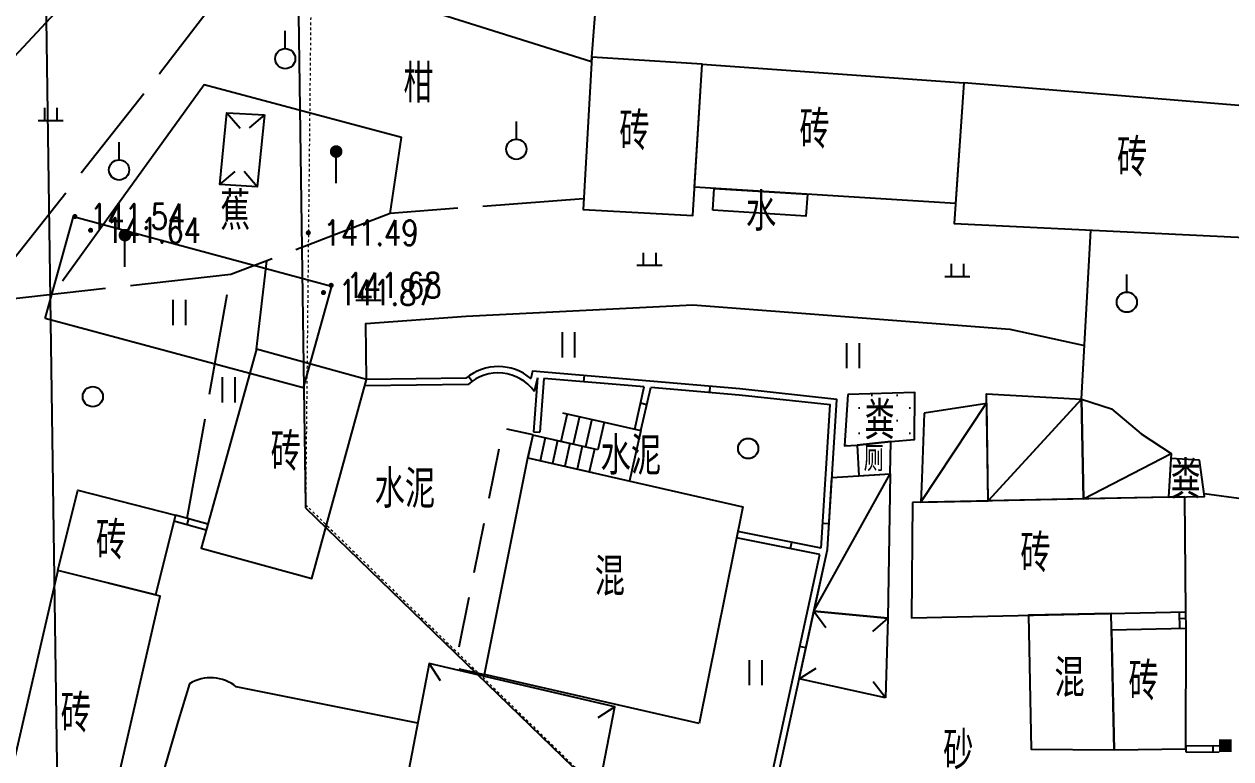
# Model space of a CAD drawing. Extents: x 529262 to 576451, y 2694391 to 2717535.
# Drawn here: x 564740.41 to 564788.22, y 2709695.16 to 2709724.26 of the extents above; entities that cross this region are included whole.
import ezdxf
from ezdxf.enums import TextEntityAlignment as Align
from ezdxf.xclip import XClip

# ---------------------------------------------------------------- set-up
doc = ezdxf.new("R2010")
doc.units = 0
doc.header["$XCLIPFRAME"] = 0
for name, pattern in [('DASH', [0.35, 0.25, -0.1]), ('X3', [5, 4, -1]), ('X5', [3, 2, -1])]:
    doc.linetypes.add(name, pattern=pattern)
for name, color, linetype in [('a红线图', 1, 'Continuous'), ('DLDW', 8, 'Continuous'), ('DLSS', 4, 'Continuous'), ('DMTZ', 8, 'Continuous'), ('GCD', 8, 'Continuous'), ('JMD', 8, 'Continuous'), ('PP-COM', 7, 'Continuous'), ('RD-中线', 40, 'Continuous'), ('RD-红线', 7, 'Continuous'), ('ZBTZ', 8, 'Continuous'), ('ZJ', 7, 'Continuous')]:
    doc.layers.add(name, color=color, linetype=linetype)
doc.styles.add('HZ', font='rs.shx', dxfattribs={"width": 0.8, "bigfont": 'hztxt.shx'})
doc.linetypes.add('10421', pattern='A,2,[150,AAA.SHX,S=0.5,R=0,X=0,Y=0.5],1e-11', length=2)
doc.linetypes.add('10422', pattern='A,0.75,[150,AAA.SHX,S=0.5,R=0,X=0,Y=0.5],1.5,[177,AAA.SHX,S=1,R=0,X=0,Y=0.4],0.75', length=3)
doc.linetypes.add('1161', pattern='A,0,[149,AAA.SHX,S=0.15,R=0,X=0,Y=0],-1.6', length=1.6)
pattern_1 = [(0, (114.99765, 2.56804), (0.5, 0.5), [0, -1]), (0, (115.49765, 3.06804), (0.5, 0.5), [0, -1])]

# ---------------------------------------------------------------- blocks, each defined once
blk = doc.blocks.new('A$C19FD0107')
at = {"layer": 'RD-中线', "color": 8, "linetype": 'Continuous', "flags": 128}
blk.add_lwpolyline([(-6304.349, 15846.456), (-6276.374, 15793.412, -0.118286), (-6262.53, 15739.157), (-6247.438, 14688.772)], format="xyb", dxfattribs=at)
at = {"layer": 'RD-红线', "color": 8, "linetype": 'Continuous', "flags": 128}
blk.add_lwpolyline([(-6247.013, 15355.285), (-6247.013, 15355.263), (-6246.429, 15314.626), (-6246.427, 15314.499)], dxfattribs=at)
at = {"layer": 'RD-红线', "color": 8, "linetype": 'Continuous'}
blk.add_lwpolyline([(-6246.427, 15314.499), (-6220.993, 15289.862, 0.41513)], format="xyb", dxfattribs=at)
blk = doc.blocks.new('GC200')
at = {"linetype": 'Continuous', "const_width": 0.2, "flags": 128}
blk.add_lwpolyline([(-0.1, 0, 1), (0.1, 0, 1)], format="xyb", close=True, dxfattribs=at)
blk = doc.blocks.new('gc121')
at = {"color": 8}
for p, q in [((-0.5, -1), (-0.5, 1)), ((0.5, -1), (0.5, 1))]:
    blk.add_line(p, q, dxfattribs=at)
blk = doc.blocks.new('gc119')
at = {"color": 8}
for p, q in [((-0.5, 1), (-0.5, 0)), ((0.5, 1), (0.5, 0)), ((-1, 0), (1, 0))]:
    blk.add_line(p, q, dxfattribs=at)
blk = doc.blocks.new('gc165')
at = {"color": 8}
blk.add_line((0, 0), (0, 2), dxfattribs=at)
at = {"color": 8, "const_width": 0.5}
blk.add_lwpolyline([(-0.25, 2.5, 1), (0.25, 2.5, 1)], format="xyb", close=True, dxfattribs=at)
blk = doc.blocks.new('gc002')
at = {"color": 8, "const_width": 1}
blk.add_lwpolyline([(-0.5, 0), (0.5, 0)], dxfattribs=at)
blk = doc.blocks.new('gc125')
at = {"color": 8}
blk.add_line((0, 0.8), (0, 2.2), dxfattribs=at)
blk.add_circle((0, 0), 0.8, dxfattribs=at)
blk = doc.blocks.new('gc122')
at = {"color": 8}
blk.add_circle((0, 0), 0.8, dxfattribs=at)

msp = doc.modelspace()

# ---------------------------------------------------------------- hatches: boundary and pattern name
at = {"layer": 'DLDW', "linetype": 'Continuous'}
h = msp.add_hatch(dxfattribs=at)
h.set_pattern_fill('1061', color=252, scale=0.5, style=0)
h.set_pattern_definition(pattern_1)
h.paths.add_polyline_path([(564773.051, 2709709.591), (564772.916, 2709707.563), (564773.417, 2709707.581), (564774.753, 2709707.732), (564775.69, 2709707.817), (564775.7, 2709709.668)])
h = msp.add_hatch(dxfattribs=at)
h.set_pattern_fill('1061', color=252, scale=0.5, style=0)
h.set_pattern_definition(pattern_1)
h.paths.add_polyline_path([(564773.051, 2709709.591), (564772.916, 2709707.563), (564773.417, 2709707.581), (564774.753, 2709707.732), (564775.69, 2709707.817), (564775.7, 2709709.668)])
h = msp.add_hatch(dxfattribs=at)
h.set_pattern_fill('1061', color=252, scale=0.5, style=0)
h.set_pattern_definition(pattern_1)
h.paths.add_polyline_path([(564786.979, 2709706.998), (564785.846, 2709707.062), (564785.759, 2709705.528), (564787.184, 2709705.557)])
h = msp.add_hatch(dxfattribs=at)
h.set_pattern_fill('1061', color=252, scale=0.5, style=0)
h.set_pattern_definition(pattern_1)
h.paths.add_polyline_path([(564786.979, 2709706.998), (564785.846, 2709707.062), (564785.759, 2709705.528), (564787.184, 2709705.557)])

# ---------------------------------------------------------------- linework, layer by layer
at = {"layer": 'a红线图', "color": 8, "linetype": 'DASH', "lineweight": 0, "ltscale": 0.1}
msp.add_lwpolyline([(564857.192, 2709990.133), (564856.518, 2709935.292), (564858.035, 2709895.431), (564839.751, 2709861.256), (564770.519, 2709844.179), (564752.83, 2709825.92), (564751.564, 2709705.229), (564777, 2709680.465)], dxfattribs=at)
msp.add_lwpolyline([(564857.192, 2709990.133), (564856.518, 2709935.292), (564858.035, 2709895.431), (564839.751, 2709861.256), (564770.519, 2709844.179), (564752.83, 2709825.92), (564751.564, 2709705.229), (564777, 2709680.465)], dxfattribs=at)
at = {"layer": 'DLDW', "color": 252, "linetype": '10421', "elevation": 141.329, "flags": 128}
msp.add_lwpolyline([(564767.697, 2709716.892), (564767.752, 2709717.757), (564771.444, 2709717.524), (564771.39, 2709716.658)], close=True, dxfattribs=at)
msp.add_lwpolyline([(564767.697, 2709716.892), (564767.752, 2709717.757), (564771.444, 2709717.524), (564771.39, 2709716.658)], close=True, dxfattribs=at)
at = {"layer": 'DLDW', "color": 252, "linetype": 'Continuous', "flags": 128}
for points, elevation in [([(564773.051, 2709709.591), (564772.916, 2709707.563), (564773.417, 2709707.581), (564774.753, 2709707.732), (564775.69, 2709707.817), (564775.7, 2709709.668)], 141.792), ([(564773.051, 2709709.591), (564772.916, 2709707.563), (564773.417, 2709707.581), (564774.753, 2709707.732), (564775.69, 2709707.817), (564775.7, 2709709.668)], 141.792), ([(564773.417, 2709707.581), (564773.49, 2709706.37), (564774.72, 2709706.445), (564774.753, 2709707.732)], 141.283), ([(564773.417, 2709707.581), (564773.49, 2709706.37), (564774.72, 2709706.445), (564774.753, 2709707.732)], 141.283), ([(564786.979, 2709706.998), (564785.846, 2709707.062), (564785.759, 2709705.528), (564787.184, 2709705.557)], 141.502), ([(564786.979, 2709706.998), (564785.846, 2709707.062), (564785.759, 2709705.528), (564787.184, 2709705.557)], 141.502)]:
    msp.add_lwpolyline(points, close=True, dxfattribs=dict(at, elevation=elevation))
at = {"layer": 'DLSS', "linetype": 'X3', "flags": 128}
msp.add_lwpolyline([(564749.292, 2709741.97), (564753.437, 2709738.643), (564753.882, 2709737.893), (564753.843, 2709737.093), (564751.31, 2709730.284), (564749.401, 2709727.029), (564745.781, 2709722.298), (564738.649, 2709713.234)], dxfattribs=at)
msp.add_lwpolyline([(564749.292, 2709741.97), (564753.437, 2709738.643), (564753.882, 2709737.893), (564753.843, 2709737.093), (564751.31, 2709730.284), (564749.401, 2709727.029), (564745.781, 2709722.298), (564738.649, 2709713.234)], dxfattribs=at)
at = {"layer": 'DLSS', "linetype": 'X3'}
msp.add_lwpolyline([(564762.58, 2709717.342), (564754.91, 2709716.765), (564748.604, 2709714.34), (564731.028, 2709712.388), (564727.732, 2709712.566), (564721.268, 2709713.283), (564719.78, 2709713.223), (564718.15, 2709712.933)], dxfattribs=at)
msp.add_lwpolyline([(564762.58, 2709717.342), (564754.91, 2709716.765), (564748.604, 2709714.34), (564731.028, 2709712.388), (564727.732, 2709712.566), (564721.268, 2709713.283), (564719.78, 2709713.223), (564718.15, 2709712.933)], dxfattribs=at)
at = {"layer": 'DLSS', "linetype": 'X3', "elevation": 141.638, "flags": 128}
msp.add_lwpolyline([(564746.874, 2709704.691), (564748.604, 2709714.34)], dxfattribs=at)
msp.add_lwpolyline([(564746.874, 2709704.691), (564748.604, 2709714.34)], dxfattribs=at)
at = {"layer": 'DMTZ', "linetype": '10422', "flags": 128}
msp.add_lwpolyline([(564763.393, 2709708.5), (564764.85, 2709708.168), (564764.395, 2709706.168)], dxfattribs=at)
msp.add_lwpolyline([(564763.393, 2709708.5), (564764.85, 2709708.168), (564764.395, 2709706.168)], dxfattribs=at)
at = {"layer": 'JMD', "linetype": 'Continuous'}
for p, q in [((564748.45, 2709720.753), (564748.97, 2709720.145)), ((564748.45, 2709720.753), (564748.97, 2709720.145)), ((564748.45, 2709720.753), (564748.97, 2709720.145)), ((564748.45, 2709720.753), (564748.97, 2709720.145)), ((564749.935, 2709720.67), (564749.327, 2709720.15)), ((564749.935, 2709720.67), (564749.327, 2709720.15)), ((564749.935, 2709720.67), (564749.327, 2709720.15)), ((564749.935, 2709720.67), (564749.327, 2709720.15)), ((564748.167, 2709717.904), (564748.774, 2709718.424)), ((564748.167, 2709717.904), (564748.774, 2709718.424)), ((564748.167, 2709717.904), (564748.774, 2709718.424)), ((564748.167, 2709717.904), (564748.774, 2709718.424)), ((564749.652, 2709717.821), (564749.131, 2709718.429)), ((564749.652, 2709717.821), (564749.131, 2709718.429)), ((564749.652, 2709717.821), (564749.131, 2709718.429)), ((564749.652, 2709717.821), (564749.131, 2709718.429)), ((564758.025, 2709710.321, 143.147), (564758.17, 2709710.118, 143.147)), ((564758.025, 2709710.321, 143.147), (564758.17, 2709710.118, 143.147)), ((564762.601, 2709710.345, 143.147), (564762.58, 2709710.096, 143.147)), ((564762.601, 2709710.345, 143.147), (564762.58, 2709710.096, 143.147)), ((564767.583, 2709709.921, 143.147), (564767.562, 2709709.672, 143.147)), ((564767.583, 2709709.921, 143.147), (564767.562, 2709709.672, 143.147)), ((564765.082, 2709709.189), (564764.838, 2709709.245)), ((564765.082, 2709709.189), (564764.838, 2709709.245)), ((564782.306, 2709709.41), (564778.612, 2709705.382)), ((564782.306, 2709709.41), (564778.612, 2709705.382)), ((564761.93, 2709708.832), (564761.681, 2709707.737)), ((564761.93, 2709708.832), (564761.681, 2709707.737)), ((564761.748, 2709708.874), (564763.393, 2709708.5)), ((564761.748, 2709708.874), (564763.393, 2709708.5)), ((564762.418, 2709708.721), (564762.169, 2709707.626)), ((564762.418, 2709708.721), (564762.169, 2709707.626)), ((564762.905, 2709708.61), (564762.656, 2709707.515)), ((564762.905, 2709708.61), (564762.656, 2709707.515)), ((564763.393, 2709708.5), (564763.144, 2709707.404)), ((564763.393, 2709708.5), (564763.144, 2709707.404)), ((564760.598, 2709708.119, 141.201), (564760.847, 2709708.101, 141.201)), ((564760.598, 2709708.119, 141.201), (564760.847, 2709708.101, 141.201)), ((564760.574, 2709707.988), (564760.369, 2709707.083)), ((564760.574, 2709707.988), (564760.369, 2709707.083)), ((564763.144, 2709707.404), (564760.574, 2709707.988)), ((564763.144, 2709707.404), (564760.574, 2709707.988)), ((564761.062, 2709707.877), (564760.856, 2709706.972)), ((564761.062, 2709707.877), (564760.856, 2709706.972)), ((564761.55, 2709707.766), (564761.344, 2709706.861)), ((564761.55, 2709707.766), (564761.344, 2709706.861)), ((564763.144, 2709707.404), (564761.499, 2709707.778)), ((564763.144, 2709707.404), (564761.499, 2709707.778)), ((564762.037, 2709707.656), (564761.831, 2709706.751)), ((564762.037, 2709707.656), (564761.831, 2709706.751)), ((564762.525, 2709707.545), (564762.319, 2709706.64)), ((564762.525, 2709707.545), (564762.319, 2709706.64)), ((564760.369, 2709707.083), (564762.938, 2709706.499)), ((564760.369, 2709707.083), (564762.938, 2709706.499)), ((564763.012, 2709707.434), (564762.806, 2709706.529)), ((564763.012, 2709707.434), (564762.806, 2709706.529)), ((564746.925, 2709704.677, 141.626), (564746.858, 2709704.436, 141.626)), ((564746.925, 2709704.677, 141.626), (564746.858, 2709704.436, 141.626)), ((564772.301, 2709704.466, 143.147), (564772.051, 2709704.481, 143.147)), ((564772.301, 2709704.466, 143.147), (564772.051, 2709704.481, 143.147)), ((564770.818, 2709703.738, 142.106), (564770.769, 2709703.493, 142.106)), ((564770.818, 2709703.738, 142.106), (564770.769, 2709703.493, 142.106)), ((564771.705, 2709701.009), (564772.176, 2709700.363)), ((564771.705, 2709701.009), (564772.176, 2709700.363)), ((564774.627, 2709700.732), (564774.028, 2709700.202)), ((564774.627, 2709700.732), (564774.028, 2709700.202)), ((564786.438, 2709700.717), (564786.188, 2709700.713)), ((564786.438, 2709700.717), (564786.188, 2709700.713)), ((564771.388, 2709699.559, 143.147), (564771.144, 2709699.612, 143.147)), ((564771.388, 2709699.559, 143.147), (564771.144, 2709699.612, 143.147)), ((564756.466, 2709698.939), (564756.901, 2709698.268)), ((564756.466, 2709698.939), (564756.901, 2709698.268)), ((564771.12, 2709698.328), (564771.793, 2709698.76)), ((564771.12, 2709698.328), (564771.793, 2709698.76)), ((564774.541, 2709697.582), (564774.047, 2709698.212)), ((564774.541, 2709697.582), (564774.047, 2709698.212)), ((564763.812, 2709697.22), (564763.14, 2709696.785)), ((564763.812, 2709697.22), (564763.14, 2709696.785)), ((564787.527, 2709695.434, 141.7), (564787.527, 2709695.684, 141.7)), ((564787.527, 2709695.434, 141.7), (564787.527, 2709695.684, 141.7))]:
    msp.add_line(p, q, dxfattribs=at)
at = {"layer": 'JMD', "linetype": 'Continuous', "flags": 128}
for points, elevation in [([(564762.901, 2709722.955), (564762.557, 2709716.925), (564766.904, 2709716.677), (564767.283, 2709722.678)], 141.432), ([(564762.901, 2709722.955), (564762.557, 2709716.925), (564766.904, 2709716.677), (564767.283, 2709722.678)], 141.432), ([(564777.317, 2709717.152), (564766.975, 2709717.806), (564767.283, 2709722.678), (564777.639, 2709721.935)], 141.329), ([(564777.317, 2709717.152), (564766.975, 2709717.806), (564767.283, 2709722.678), (564777.639, 2709721.935)], 141.329), ([(564792.062, 2709715.659), (564792.376, 2709720.726), (564777.639, 2709721.935), (564777.264, 2709716.364)], 141.432), ([(564792.062, 2709715.659), (564792.376, 2709720.726), (564777.639, 2709721.935), (564777.264, 2709716.364)], 141.432), ([(564749.935, 2709720.67), (564749.652, 2709717.821), (564748.167, 2709717.904), (564748.45, 2709720.753)], 141.245), ([(564749.935, 2709720.67), (564749.652, 2709717.821), (564748.167, 2709717.904), (564748.45, 2709720.753)], 141.245), ([(564753.982, 2709710.191), (564749.616, 2709711.394), (564747.433, 2709703.511), (564751.807, 2709702.311)], 143.147), ([(564753.982, 2709710.191), (564749.616, 2709711.394), (564747.433, 2709703.511), (564751.807, 2709702.311)], 143.147), ([(564782.306, 2709709.41), (564782.386, 2709705.459), (564778.612, 2709705.382), (564778.548, 2709709.619)], 141.342), ([(564782.306, 2709709.41), (564782.386, 2709705.459), (564778.612, 2709705.382), (564778.548, 2709709.619)], 141.342), ([(564776.077, 2709708.859), (564775.977, 2709706.27), (564775.94, 2709705.328), (564778.612, 2709705.382), (564778.553, 2709709.238)], 141.398), ([(564776.077, 2709708.859), (564775.977, 2709706.27), (564775.94, 2709705.328), (564778.612, 2709705.382), (564778.553, 2709709.238)], 141.398), ([(564782.386, 2709705.459), (564782.306, 2709709.41), (564783.496, 2709709.028), (564784.664, 2709708.035), (564785.858, 2709707.261), (564785.759, 2709705.528)], 141.342), ([(564782.386, 2709705.459), (564782.306, 2709709.41), (564783.496, 2709709.028), (564784.664, 2709708.035), (564785.858, 2709707.261), (564785.759, 2709705.528)], 141.342), ([(564774.627, 2709700.732), (564771.705, 2709701.009), (564772.238, 2709703.453), (564772.416, 2709706.305), (564774.72, 2709706.445)], 141.369), ([(564774.627, 2709700.732), (564771.705, 2709701.009), (564772.238, 2709703.453), (564772.416, 2709706.305), (564774.72, 2709706.445)], 141.369), ([(564745.621, 2709701.655), (564741.752, 2709702.622), (564742.547, 2709705.805), (564746.411, 2709704.819)], 141.626), ([(564745.621, 2709701.655), (564741.752, 2709702.622), (564742.547, 2709705.805), (564746.411, 2709704.819)], 141.626), ([(564775.611, 2709705.321), (564775.573, 2709700.75), (564786.434, 2709700.982), (564786.398, 2709705.541)], 142.236), ([(564775.611, 2709705.321), (564775.573, 2709700.75), (564786.434, 2709700.982), (564786.398, 2709705.541)], 142.236), ([(564783.598, 2709695.525), (564783.482, 2709700.919), (564780.2, 2709700.849), (564780.313, 2709695.553)], 140.819), ([(564783.598, 2709695.525), (564783.482, 2709700.919), (564780.2, 2709700.849), (564780.313, 2709695.553)], 140.819), ([(564786.446, 2709700.32), (564783.497, 2709700.257), (564783.598, 2709695.525), (564786.434, 2709695.56)], 141.509), ([(564786.446, 2709700.32), (564783.497, 2709700.257), (564783.598, 2709695.525), (564786.434, 2709695.56)], 141.509)]:
    msp.add_lwpolyline(points, close=True, dxfattribs=dict(at, elevation=elevation))
for points in [[(564741.248, 2709712.609), (564742.376, 2709716.643), (564752.593, 2709713.886), (564751.466, 2709709.852)], [(564767.164, 2709696.565), (564758.647, 2709698.501), (564760.369, 2709707.083), (564768.886, 2709705.147)], [(564767.164, 2709696.565), (564758.647, 2709698.501), (564760.369, 2709707.083), (564768.886, 2709705.147)], [(564743.516, 2709691.695), (564745.803, 2709701.61), (564741.752, 2709702.622), (564739.465, 2709692.707)], [(564743.516, 2709691.695), (564745.803, 2709701.61), (564741.752, 2709702.622), (564739.465, 2709692.707)]]:
    msp.add_lwpolyline(points, close=True, dxfattribs=at)
at = {"layer": 'JMD', "linetype": 'Continuous', "elevation": 143.147, "flags": 128}
for points in [[(564760.751, 2709710.252), (564760.618, 2709709.725, 0.446503), (564758.011, 2709709.989), (564753.912, 2709709.94)], [(564760.751, 2709710.252), (564760.618, 2709709.725, 0.446503), (564758.011, 2709709.989), (564753.912, 2709709.94)], [(564768.314, 2709684.878), (564769.933, 2709692.884), (564772.238, 2709703.453), (564772.61, 2709709.402), (564768.773, 2709709.82), (564760.561, 2709710.519), (564760.487, 2709710.228, 0.361649), (564757.917, 2709710.238), (564753.982, 2709710.191)], [(564768.314, 2709684.878), (564769.933, 2709692.884), (564772.238, 2709703.453), (564772.61, 2709709.402), (564768.773, 2709709.82), (564760.561, 2709710.519), (564760.487, 2709710.228, 0.361649), (564757.917, 2709710.238), (564753.982, 2709710.191)]]:
    msp.add_lwpolyline(points, format="xyb", dxfattribs=at)
at = {"layer": 'JMD', "linetype": 'Continuous', "flags": 128}
for points, elevation in [([(564760.751, 2709710.252), (564760.598, 2709708.119)], 141.201), ([(564760.751, 2709710.252), (564760.598, 2709708.119)], 141.201), ([(564761, 2709710.231), (564760.847, 2709708.101)], 141.201), ([(564761, 2709710.231), (564760.847, 2709708.101)], 141.201), ([(564764.985, 2709709.892), (564761, 2709710.231)], 143.147), ([(564764.985, 2709709.892), (564761, 2709710.231)], 143.147), ([(564771.99, 2709703.503), (564772.345, 2709709.179), (564768.749, 2709709.571), (564765.237, 2709709.87)], 143.147), ([(564771.99, 2709703.503), (564772.345, 2709709.179), (564768.749, 2709709.571), (564765.237, 2709709.87)], 143.147), ([(564775.94, 2709705.328), (564778.534, 2709709.238)], 141.398), ([(564775.94, 2709705.328), (564778.534, 2709709.238)], 141.398), ([(564778.612, 2709705.382), (564782.306, 2709709.41)], 141.398), ([(564778.612, 2709705.382), (564782.306, 2709709.41)], 141.398), ([(564782.386, 2709705.459), (564785.858, 2709707.261)], 141.342), ([(564782.386, 2709705.459), (564785.858, 2709707.261)], 141.342), ([(564747.696, 2709704.463), (564746.411, 2709704.819)], 141.626), ([(564747.696, 2709704.463), (564746.411, 2709704.819)], 141.626), ([(564747.63, 2709704.222), (564746.35, 2709704.576)], 141.626), ([(564747.63, 2709704.222), (564746.35, 2709704.576)], 141.626), ([(564771.939, 2709703.258), (564768.639, 2709703.92)], 142.106), ([(564771.939, 2709703.258), (564768.639, 2709703.92)], 142.106), ([(564771.99, 2709703.503), (564768.689, 2709704.165)], 142.106), ([(564771.99, 2709703.503), (564768.689, 2709704.165)], 142.106), ([(564768.067, 2709684.92), (564769.688, 2709692.935), (564771.939, 2709703.258)], 143.147), ([(564768.067, 2709684.92), (564769.688, 2709692.935), (564771.939, 2709703.258)], 143.147), ([(564772.188, 2709703.208), (564772.184, 2709703.209)], 142.106), ([(564772.188, 2709703.208), (564772.184, 2709703.209)], 142.106), ([(564786.434, 2709695.687), (564786.433, 2709695.437)], 141.7), ([(564786.434, 2709695.687), (564786.433, 2709695.437)], 141.7), ([(564786.434, 2709695.687), (564787.777, 2709695.683)], 141.7), ([(564786.434, 2709695.687), (564787.777, 2709695.683)], 141.7), ([(564786.433, 2709695.437), (564787.756, 2709695.433)], 141.7), ([(564786.433, 2709695.437), (564787.756, 2709695.433)], 141.7)]:
    msp.add_lwpolyline(points, dxfattribs=dict(at, elevation=elevation))
for points in [[(564764.606, 2709708.224), (564764.985, 2709709.892)], [(564764.606, 2709708.224), (564764.985, 2709709.892)], [(564764.85, 2709708.168), (564765.237, 2709709.87)], [(564764.85, 2709708.168), (564765.237, 2709709.87)], [(564771.705, 2709701.009), (564774.72, 2709706.445)], [(564771.705, 2709701.009), (564774.72, 2709706.445)], [(564786.196, 2709700.315), (564786.184, 2709700.977)], [(564786.196, 2709700.315), (564786.184, 2709700.977)], [(564786.446, 2709700.32), (564786.434, 2709700.982)], [(564786.446, 2709700.32), (564786.434, 2709700.982)]]:
    msp.add_lwpolyline(points, dxfattribs=at)
at = {"layer": 'JMD', "linetype": 'X5', "flags": 128}
msp.add_lwpolyline([(564760.369, 2709707.083), (564760.575, 2709707.99), (564759.382, 2709708.261), (564757.477, 2709698.767), (564758.647, 2709698.501)], dxfattribs=at)
msp.add_lwpolyline([(564760.369, 2709707.083), (564760.575, 2709707.99), (564759.382, 2709708.261), (564757.477, 2709698.767), (564758.647, 2709698.501)], dxfattribs=at)
at = {"layer": 'JMD', "flags": 128}
for points, elevation in [([(564774.541, 2709697.582), (564771.12, 2709698.328), (564771.705, 2709701.009), (564774.627, 2709700.732)], 141.381), ([(564774.541, 2709697.582), (564771.12, 2709698.328), (564771.705, 2709701.009), (564774.627, 2709700.732)], 141.381), ([(564762.058, 2709688.14), (564763.812, 2709697.22), (564756.466, 2709698.939), (564754.712, 2709689.859)], 141.346), ([(564762.058, 2709688.14), (564763.812, 2709697.22), (564756.466, 2709698.939), (564754.712, 2709689.859)], 141.346)]:
    msp.add_lwpolyline(points, close=True, dxfattribs=dict(at, elevation=elevation))
at = {"layer": 'ZBTZ', "linetype": '1161', "flags": 128}
for points in [[(564718.435, 2709720.199), (564717.128, 2709714.74), (564727.993, 2709714.396), (564732.909, 2709715.911), (564734.407, 2709716.955), (564743.821, 2709727.053), (564744.219, 2709727.835), (564744.212, 2709730.116), (564744.69, 2709731.184), (564747.914, 2709732.992), (564748.981, 2709733.363), (564750.367, 2709733.452), (564752.161, 2709733.229)], [(564718.435, 2709720.199), (564717.128, 2709714.74), (564727.993, 2709714.396), (564732.909, 2709715.911), (564734.407, 2709716.955), (564743.821, 2709727.053), (564744.219, 2709727.835), (564744.212, 2709730.116), (564744.69, 2709731.184), (564747.914, 2709732.992), (564748.981, 2709733.363), (564750.367, 2709733.452), (564752.161, 2709733.229)], [(564749.401, 2709727.029), (564762.89, 2709722.776), (564763.133, 2709725.85)], [(564749.401, 2709727.029), (564762.89, 2709722.776), (564763.133, 2709725.85)], [(564754.91, 2709716.765), (564755.364, 2709719.768), (564747.545, 2709721.862), (564741.93, 2709714.076)], [(564754.91, 2709716.765), (564755.364, 2709719.768), (564747.545, 2709721.862), (564741.93, 2709714.076)], [(564753.982, 2709710.191), (564753.955, 2709712.402), (564757.931, 2709712.699), (564766.904, 2709713.147), (564779.465, 2709712.175), (564782.423, 2709711.53)], [(564753.982, 2709710.191), (564753.955, 2709712.402), (564757.931, 2709712.699), (564766.904, 2709713.147), (564779.465, 2709712.175), (564782.423, 2709711.53)]]:
    msp.add_lwpolyline(points, dxfattribs=at)
for points, elevation in [([(564782.306, 2709709.41), (564782.676, 2709716.106)], 141.342), ([(564782.306, 2709709.41), (564782.676, 2709716.106)], 141.342), ([(564749.616, 2709711.394), (564750.032, 2709714.889)], 141.806), ([(564749.616, 2709711.394), (564750.032, 2709714.889)], 141.806), ([(564787.167, 2709705.677), (564795.701, 2709704.521)], 141.567), ([(564787.167, 2709705.677), (564795.701, 2709704.521)], 141.567)]:
    msp.add_lwpolyline(points, dxfattribs=dict(at, elevation=elevation))
at = {"layer": 'ZBTZ', "linetype": '1161', "elevation": 141.758, "flags": 128}
msp.add_lwpolyline([(564756.009, 2709696.573), (564748.818, 2709698.019, 0.314757), (564746.965, 2709698.141), (564746.536, 2709696.704), (564745.932, 2709694.682)], format="xyb", dxfattribs=at)
msp.add_lwpolyline([(564756.009, 2709696.573), (564748.818, 2709698.019, 0.314757), (564746.965, 2709698.141), (564746.536, 2709696.704), (564745.932, 2709694.682)], format="xyb", dxfattribs=at)

# ---------------------------------------------------------------- block references
at = {"layer": 'GCD', "color": 3, "linetype": 'Continuous'}
ref = msp.add_blockref('GC200', (564742.426, 2709716.643, 141.539), dxfattribs=dict(at, xscale=0.5, yscale=0.5, zscale=0.5))
ref.add_attrib('height', '141.54', dxfattribs={"linetype": 'Continuous', "height": 1, "style": 'HZ', "width": 0.8}).set_placement((564743.026, 2709716.643, 141.539), align=Align.MIDDLE_LEFT)
at = {"layer": 'GCD', "linetype": 'Continuous'}
ref = msp.add_blockref('GC200', (564743.048, 2709716.096, 141.644), dxfattribs=dict(at, xscale=0.5, yscale=0.5, zscale=0.5))
ref.add_attrib('height', '141.64', dxfattribs={"linetype": 'Continuous', "height": 1, "style": 'HZ', "width": 0.8}).set_placement((564743.648, 2709716.096, 141.644), align=Align.MIDDLE_LEFT)
ref = msp.add_blockref('GC200', (564751.673, 2709715.997, 141.489), dxfattribs=dict(at, xscale=0.5, yscale=0.5, zscale=0.5))
ref.add_attrib('height', '141.49', dxfattribs={"linetype": 'Continuous', "height": 1, "style": 'HZ', "width": 0.8}).set_placement((564752.273, 2709715.997, 141.489), align=Align.MIDDLE_LEFT)
at = {"layer": 'GCD', "color": 3, "linetype": 'Continuous'}
ref = msp.add_blockref('GC200', (564752.578, 2709713.917, 141.682), dxfattribs=dict(at, xscale=0.5, yscale=0.5, zscale=0.5))
ref.add_attrib('height', '141.68', dxfattribs={"linetype": 'Continuous', "height": 1, "style": 'HZ', "width": 0.8}).set_placement((564753.178, 2709713.917, 141.682), align=Align.MIDDLE_LEFT)
at = {"layer": 'GCD', "linetype": 'Continuous'}
ref = msp.add_blockref('GC200', (564752.273, 2709713.629, 141.868), dxfattribs=dict(at, xscale=0.5, yscale=0.5, zscale=0.5))
ref.add_attrib('height', '141.87', dxfattribs={"linetype": 'Continuous', "height": 1, "style": 'HZ', "width": 0.8}).set_placement((564752.873, 2709713.629, 141.868), align=Align.MIDDLE_LEFT)
at = {"layer": 'JMD', "linetype": 'Continuous', "xscale": 0.4999999999941152, "yscale": 0.4999999999941152, "zscale": 0.4999999999941152, "rotation": 359.7460145284647}
msp.add_blockref('gc002', (564788.007, 2709695.682, 141.7), dxfattribs=at)
msp.add_blockref('gc002', (564788.007, 2709695.682, 141.7), dxfattribs=at)
at = {"layer": 'PP-COM'}
ref = msp.add_blockref('A$C19FD0107', (570997.993, 2694390.603), dxfattribs=at)
XClip(ref).set_block_clipping_path([(-9366.4383134884, 14428.6043910822), (-3328.4480743363, 17452.7484863754)])
at = {"layer": 'ZBTZ', "linetype": 'Continuous', "xscale": 0.5, "yscale": 0.5}
for name, p in [('gc125', (564750.758, 2709722.894, -141.185)), ('gc125', (564750.758, 2709722.894, -141.185)), ('gc119', (564741.465, 2709720.447)), ('gc119', (564741.465, 2709720.447)), ('gc125', (564759.915, 2709719.307, -141.185)), ('gc125', (564759.915, 2709719.307, -141.185)), ('gc125', (564744.175, 2709718.487, -141.185)), ('gc125', (564744.175, 2709718.487, -141.185)), ('gc165', (564752.776, 2709717.965)), ('gc165', (564752.776, 2709717.965)), ('gc165', (564744.408, 2709714.654)), ('gc165', (564744.408, 2709714.654)), ('gc119', (564765.192, 2709714.71)), ('gc119', (564765.192, 2709714.71)), ('gc119', (564777.387, 2709714.265)), ('gc119', (564777.387, 2709714.265)), ('gc125', (564784.1, 2709713.25, -141.185)), ('gc125', (564784.1, 2709713.25, -141.185)), ('gc119', (564754.054, 2709713.334)), ('gc119', (564754.054, 2709713.334)), ('gc121', (564746.571, 2709712.842)), ('gc121', (564746.571, 2709712.842)), ('gc121', (564761.988, 2709711.562)), ('gc121', (564761.988, 2709711.562)), ('gc121', (564773.257, 2709711.131)), ('gc121', (564773.257, 2709711.131)), ('gc121', (564748.527, 2709709.778)), ('gc121', (564748.527, 2709709.778)), ('gc121', (564769.407, 2709698.576)), ('gc121', (564769.407, 2709698.576))]:
    msp.add_blockref(name, p, dxfattribs=at)
at = {"layer": 'ZBTZ', "linetype": 'Continuous', "xscale": 0.5, "yscale": 0.5, "zscale": 0.5}
for p in [(564743.134, 2709709.507), (564743.134, 2709709.507), (564769.101, 2709707.457), (564769.101, 2709707.457)]:
    msp.add_blockref('gc122', p, dxfattribs=at)

# ---------------------------------------------------------------- texts
at = {"layer": 'DLDW', "color": 252, "linetype": '10421', "style": 'HZ', "width": 0.8}
msp.add_text('水', height=1.5, dxfattribs=at).set_placement((564769.611, 2709716.9), align=Align.MIDDLE)
msp.add_text('水', height=1.5, dxfattribs=at).set_placement((564769.611, 2709716.9), align=Align.MIDDLE)
at = {"layer": 'DLDW', "color": 252, "linetype": 'Continuous', "style": 'HZ', "width": 0.8}
msp.add_text('厕', height=1, dxfattribs=at).set_placement((564774.073, 2709707.074), align=Align.MIDDLE)
msp.add_text('厕', height=1, dxfattribs=at).set_placement((564774.073, 2709707.074), align=Align.MIDDLE)
at = {"layer": 'JMD', "linetype": 'Continuous', "style": 'HZ', "width": 0.8}
for s, p in [('砖', (564765.194, 2709720.027)), ('砖', (564765.194, 2709720.027)), ('砖', (564772.331, 2709720.088)), ('砖', (564772.331, 2709720.088)), ('砖', (564784.911, 2709718.976)), ('砖', (564784.911, 2709718.976)), ('砖', (564751.38, 2709707.323)), ('砖', (564751.38, 2709707.323)), ('砖', (564744.46, 2709703.812)), ('砖', (564744.46, 2709703.812)), ('砖', (564781.082, 2709703.309)), ('砖', (564781.082, 2709703.309)), ('混', (564764.216, 2709702.378)), ('混', (564764.216, 2709702.378)), ('混', (564782.432, 2709698.368)), ('混', (564782.432, 2709698.368)), ('砖', (564785.363, 2709698.237)), ('砖', (564785.363, 2709698.237)), ('砖', (564743.061, 2709696.965)), ('砖', (564743.061, 2709696.965))]:
    msp.add_text(s, height=1.5, dxfattribs=at).set_placement(p, align=Align.MIDDLE_RIGHT)
at = {"layer": 'ZJ', "color": 8, "linetype": 'Continuous', "style": 'HZ', "width": 0.8}
for s, p in [('柑', (564756.039, 2709721.985)), ('柑', (564756.039, 2709721.985)), ('蕉', (564748.773, 2709716.938)), ('蕉', (564748.773, 2709716.938)), ('粪', (564774.307, 2709708.645)), ('粪', (564774.307, 2709708.645)), ('水泥', (564764.452, 2709707.244)), ('水泥', (564764.452, 2709707.244)), ('粪', (564786.431, 2709706.296)), ('粪', (564786.431, 2709706.296)), ('水泥', (564755.499, 2709705.929)), ('水泥', (564755.499, 2709705.929)), ('砂', (564777.426, 2709695.573)), ('砂', (564777.426, 2709695.573))]:
    msp.add_text(s, height=1.5, dxfattribs=at).set_placement(p, align=Align.MIDDLE)

doc.saveas('drawing.dxf')
